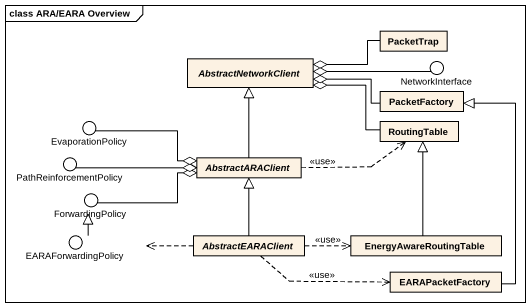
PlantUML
@startuml
mainframe class ARA/EARA Overview
allowmixing
hide circle
hide empty members
abstract class AbstractNetworkClient
class PacketTrap
() NetworkInterface
class PacketFactory
() EvaporationPolicy
class RoutingTable
() PathReinforcementPolicy
abstract class AbstractARAClient
() ForwardingPolicy
() EARAForwardingPolicy
abstract class AbstractEARAClient
class EnergyAwareRoutingTable
class EARAPacketFactory
AbstractNetworkClient o-right- PacketTrap
AbstractNetworkClient o-right- NetworkInterface
AbstractNetworkClient o-right- PacketFactory
AbstractNetworkClient o-right- RoutingTable
AbstractARAClient -up-|> AbstractNetworkClient
AbstractARAClient o-left- EvaporationPolicy
AbstractARAClient .right.> RoutingTable : <<use>>
AbstractARAClient o-left- PathReinforcementPolicy
AbstractARAClient o-left- ForwardingPolicy
EARAForwardingPolicy -up-|> ForwardingPolicy
AbstractEARAClient -up-|> AbstractARAClient
AbstractEARAClient .left.> EARAForwardingPolicy
AbstractEARAClient .right.> EnergyAwareRoutingTable : <<use>>
AbstractEARAClient .right.> EARAPacketFactory : <<use>>
EnergyAwareRoutingTable -up-|> RoutingTable
EARAPacketFactory -up-|> PacketFactory
@enduml
